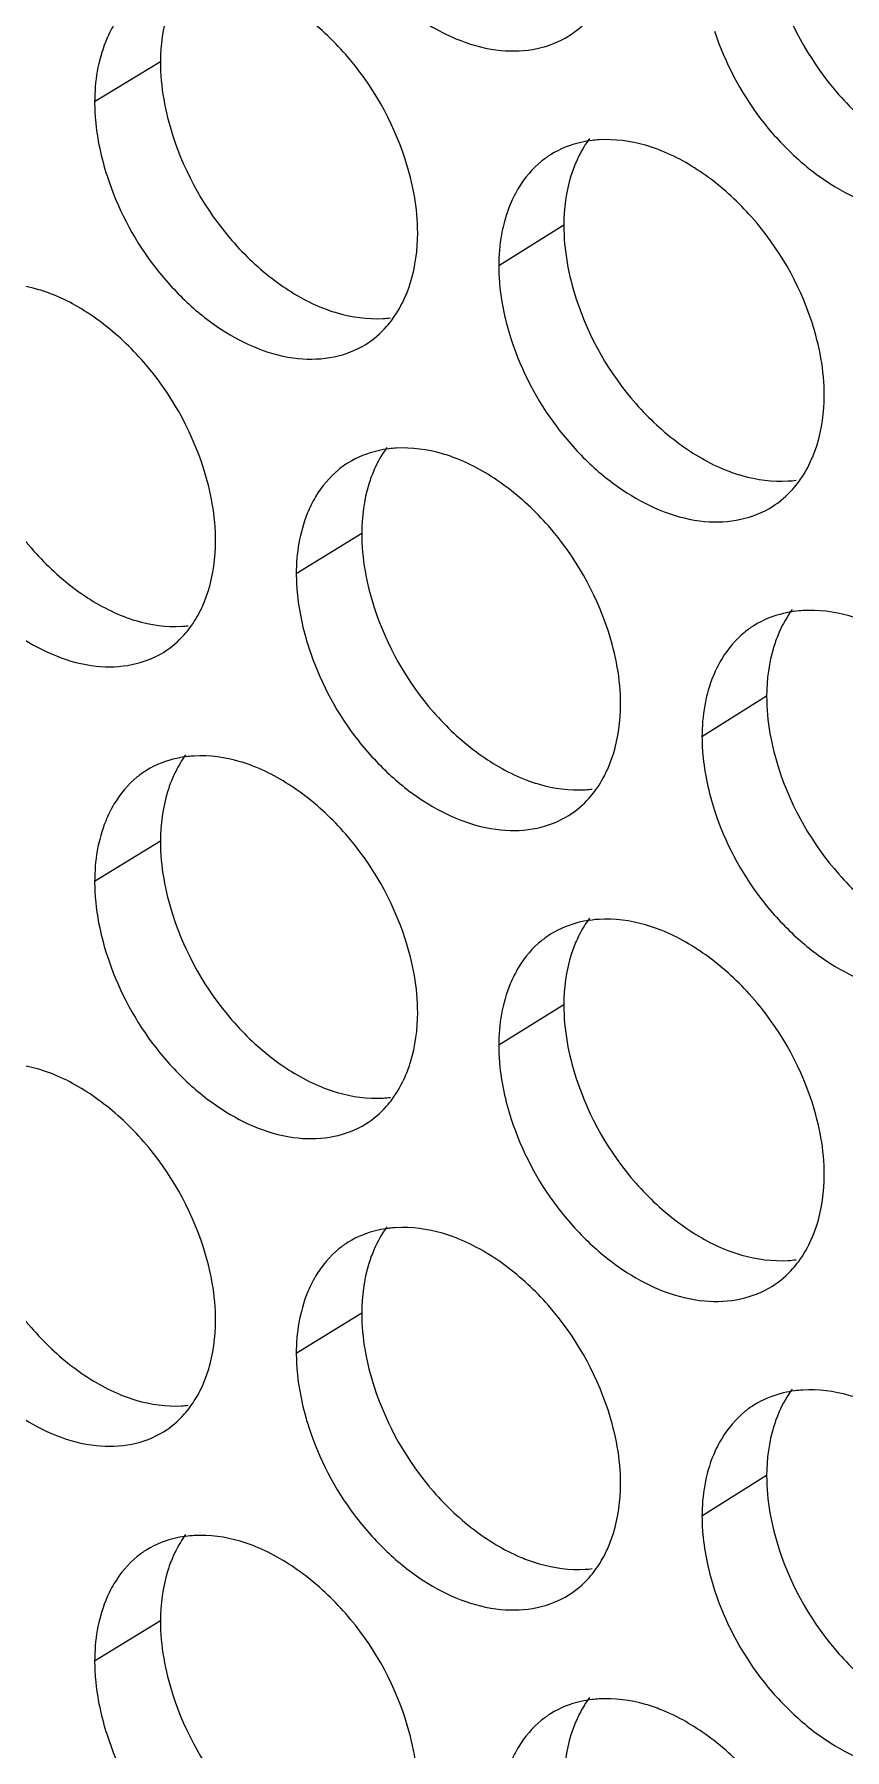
# Model space of a CAD drawing. Header units: millimetres. Extents: x 1177 to 4147, y 93 to 2194.
# Drawn here: x 2623.16 to 2631.35, y 943.65 to 960.98 of the extents above; entities that cross this region are included whole.
import ezdxf

# ---------------------------------------------------------------- set-up
doc = ezdxf.new("R2010")
doc.units = ezdxf.units.MM
doc.header["$LTSCALE"] = 0.1
doc.layers.get('0').update_dxf_attribs({"lineweight": 13})
doc.layers.add('标注', color=251, linetype='Continuous', lineweight=9)

# ---------------------------------------------------------------- blocks, each defined once
blk = doc.blocks.new('02')
at = {"layer": '标注'}
for p, q in [((4518.32, 963.704), (4517.37, 963.124)), ((4524.143, 961.345), (4523.204, 960.76)), ((4521.226, 956.896), (4520.281, 956.314)), ((4527.071, 954.55), (4526.138, 953.963)), ((4518.32, 952.454), (4517.37, 951.874)), ((4518.32, 952.454), (4517.37, 951.874)), ((4524.143, 950.095), (4523.204, 949.51)), ((4524.143, 950.095), (4523.204, 949.51)), ((4521.226, 945.646), (4520.281, 945.064)), ((4527.071, 943.3), (4526.138, 942.713)), ((4518.32, 941.204), (4517.37, 940.624))]:
    blk.add_line(p, q, dxfattribs=at)
for centre, radius, start, end in [((4524.753, 960.885), 1.695, 93.382, 96.8256), ((4521.439, 961.662), 1.666, 273.2354, 276.9082), ((4521.82, 956.451), 1.68, 93.2591, 96.8777), ((4527.279, 959.34), 1.689, 273.4759, 277.4824), ((4527.696, 954.084), 1.703, 93.4995, 97.4403), ((4518.536, 957.211), 1.657, 273.1165, 276.3409), ((4518.899, 952.016), 1.671, 93.1402, 96.3143), ((4518.899, 952.016), 1.671, 93.1402, 96.3143), ((4524.353, 954.876), 1.681, 273.3584, 276.8634), ((4524.753, 949.635), 1.695, 93.382, 96.8256), ((4524.753, 949.635), 1.695, 93.382, 96.8256), ((4521.439, 950.412), 1.666, 273.2354, 276.9082), ((4521.439, 950.412), 1.666, 273.2354, 276.9082), ((4521.82, 945.201), 1.68, 93.2591, 96.8777), ((4527.279, 948.09), 1.689, 273.4759, 277.4824), ((4527.279, 948.09), 1.689, 273.4759, 277.4824), ((4527.696, 942.834), 1.703, 93.4995, 97.4403), ((4518.536, 945.961), 1.657, 273.1165, 276.3409), ((4518.899, 940.766), 1.671, 93.1402, 96.3143), ((4524.353, 943.626), 1.681, 273.3584, 276.8634), ((4524.753, 938.385), 1.695, 93.382, 96.8256)]:
    blk.add_arc(centre, radius, start, end, dxfattribs=at)
for points, knots in [([(4520.461, 966.497), (4520.608, 966.045), (4520.943, 965.399), (4521.57, 964.697), (4522.239, 964.158), (4523.008, 963.836), (4523.752, 963.866), (4524.075, 963.991), (4524.214, 964.077)], [0, 0, 0, 0, 0.284212, 0.425524, 0.560563, 0.797774, 0.901979, 1, 1, 1, 1]), ([(4527.071, 965.8), (4527.071, 965.44), (4527.249, 964.502), (4527.876, 963.41), (4528.704, 962.645), (4529.179, 962.367), (4529.422, 962.271)], [0, 0, 0, 0, 0.243106, 0.633556, 0.824063, 1, 1, 1, 1]), ([(4522.034, 961.23), (4522.034, 961.591), (4521.856, 962.53), (4521.233, 963.623), (4520.411, 964.394), (4519.939, 964.675), (4519.698, 964.773)], [0, 0, 0, 0, 0.243289, 0.634182, 0.824608, 1, 1, 1, 1]), ([(4518.499, 964.626), (4518.469, 964.558), (4518.361, 964.262), (4518.32, 963.944), (4518.32, 963.704)], [0, 0, 0, 0, 0.236109, 1, 1, 1, 1]), ([(4524.214, 964.077), (4524.323, 964.145), (4524.456, 964.26), (4524.565, 964.394), (4524.591, 964.429)], [0, 0, 0, 0, 0.745099, 1, 1, 1, 1]), ([(4517.649, 964.238), (4517.603, 964.161), (4517.433, 963.814), (4517.37, 963.42), (4517.37, 963.124)], [0, 0, 0, 0, 0.233202, 1, 1, 1, 1]), ([(4526.319, 964.147), (4526.467, 963.695), (4526.807, 963.048), (4527.441, 962.349), (4528.118, 961.812), (4528.895, 961.496), (4529.645, 961.534), (4529.97, 961.663), (4530.11, 961.752)], [0, 0, 0, 0, 0.283418, 0.424493, 0.559431, 0.79692, 0.901513, 1, 1, 1, 1]), ([(4518.32, 963.704), (4518.32, 963.344), (4518.495, 962.405), (4519.114, 961.31), (4519.933, 960.538), (4520.403, 960.257), (4520.644, 960.159)], [0, 0, 0, 0, 0.243591, 0.634592, 0.824826, 1, 1, 1, 1]), ([(4517.37, 963.124), (4517.37, 963.037), (4517.387, 962.676), (4517.465, 962.319), (4517.549, 962.057)], [0, 0, 0, 0, 0.23931, 1, 1, 1, 1]), ([(4524.551, 962.568), (4524.497, 962.562), (4524.288, 962.526), (4524.086, 962.447), (4523.953, 962.363)], [0, 0, 0, 0, 0.256955, 1, 1, 1, 1]), ([(4524.514, 962.597), (4524.458, 962.521), (4524.391, 962.412), (4524.337, 962.296), (4524.324, 962.267)], [0, 0, 0, 0, 0.744132, 1, 1, 1, 1]), ([(4525.55, 962.42), (4525.475, 962.45), (4525.187, 962.549), (4524.876, 962.591), (4524.653, 962.577)], [0, 0, 0, 0, 0.265285, 1, 1, 1, 1]), ([(4523.953, 962.363), (4523.907, 962.334), (4523.727, 962.206), (4523.581, 962.033), (4523.494, 961.891)], [0, 0, 0, 0, 0.245938, 1, 1, 1, 1]), ([(4527.903, 958.888), (4527.903, 959.249), (4527.725, 960.188), (4527.096, 961.278), (4526.268, 962.045), (4525.793, 962.323), (4525.55, 962.42)], [0, 0, 0, 0, 0.242965, 0.633489, 0.824097, 1, 1, 1, 1]), ([(4517.549, 962.057), (4517.695, 961.606), (4518.028, 960.96), (4518.651, 960.257), (4519.316, 959.716), (4520.081, 959.391), (4520.822, 959.417), (4521.144, 959.54), (4521.283, 959.626)], [0, 0, 0, 0, 0.284613, 0.426043, 0.561135, 0.798206, 0.902216, 1, 1, 1, 1]), ([(4524.324, 962.267), (4524.294, 962.199), (4524.185, 961.903), (4524.143, 961.585), (4524.143, 961.345)], [0, 0, 0, 0, 0.236404, 1, 1, 1, 1]), ([(4523.494, 961.891), (4523.447, 961.813), (4523.27, 961.462), (4523.204, 961.06), (4523.204, 960.76)], [0, 0, 0, 0, 0.233396, 1, 1, 1, 1]), ([(4524.143, 961.345), (4524.143, 960.984), (4524.32, 960.046), (4524.944, 958.954), (4525.769, 958.186), (4526.243, 957.907), (4526.485, 957.81)], [0, 0, 0, 0, 0.243267, 0.6339, 0.824316, 1, 1, 1, 1]), ([(4521.853, 960.31), (4521.883, 960.378), (4521.992, 960.673), (4522.034, 960.991), (4522.034, 961.23)], [0, 0, 0, 0, 0.236346, 1, 1, 1, 1]), ([(4523.204, 960.76), (4523.204, 960.673), (4523.221, 960.312), (4523.3, 959.955), (4523.385, 959.694)], [0, 0, 0, 0, 0.239387, 1, 1, 1, 1]), ([(4516.789, 960.335), (4516.715, 960.365), (4516.43, 960.466), (4516.123, 960.51), (4515.901, 960.499)], [0, 0, 0, 0, 0.265755, 1, 1, 1, 1]), ([(4519.116, 956.787), (4519.116, 957.148), (4518.939, 958.087), (4518.318, 959.181), (4517.499, 959.954), (4517.029, 960.237), (4516.789, 960.335)], [0, 0, 0, 0, 0.243452, 0.63453, 0.824864, 1, 1, 1, 1]), ([(4520.644, 960.159), (4520.718, 960.129), (4521.004, 960.029), (4521.311, 959.986), (4521.533, 959.999)], [0, 0, 0, 0, 0.265359, 1, 1, 1, 1]), ([(4521.283, 959.626), (4521.395, 959.695), (4521.532, 959.813), (4521.643, 959.951), (4521.669, 959.988)], [0, 0, 0, 0, 0.744745, 1, 1, 1, 1]), ([(4523.385, 959.694), (4523.532, 959.241), (4523.869, 958.595), (4524.5, 957.895), (4525.173, 957.357), (4525.946, 957.037), (4526.693, 957.071), (4527.017, 957.198), (4527.156, 957.286)], [0, 0, 0, 0, 0.283814, 0.425007, 0.559995, 0.797345, 0.901745, 1, 1, 1, 1]), ([(4515.425, 959.27), (4515.425, 958.909), (4515.6, 957.97), (4516.216, 956.874), (4517.032, 956.1), (4517.5, 955.817), (4517.74, 955.719)], [0, 0, 0, 0, 0.243755, 0.63494, 0.825083, 1, 1, 1, 1]), ([(4527.721, 957.967), (4527.752, 958.035), (4527.861, 958.33), (4527.903, 958.648), (4527.903, 958.888)], [0, 0, 0, 0, 0.236641, 1, 1, 1, 1]), ([(4521.619, 958.118), (4521.566, 958.112), (4521.361, 958.077), (4521.163, 957.999), (4521.032, 957.918)], [0, 0, 0, 0, 0.256832, 1, 1, 1, 1]), ([(4522.619, 957.968), (4522.544, 957.998), (4522.257, 958.098), (4521.947, 958.14), (4521.724, 958.128)], [0, 0, 0, 0, 0.26544, 1, 1, 1, 1]), ([(4521.032, 957.918), (4520.984, 957.889), (4520.798, 957.756), (4520.648, 957.575), (4520.56, 957.427)], [0, 0, 0, 0, 0.245581, 1, 1, 1, 1]), ([(4524.963, 954.431), (4524.963, 954.791), (4524.785, 955.73), (4524.159, 956.822), (4523.334, 957.591), (4522.86, 957.871), (4522.619, 957.968)], [0, 0, 0, 0, 0.243126, 0.633835, 0.824352, 1, 1, 1, 1]), ([(4514.648, 957.624), (4514.793, 957.173), (4515.124, 956.527), (4515.744, 955.824), (4516.404, 955.282), (4517.165, 954.953), (4517.903, 954.975), (4518.224, 955.096), (4518.362, 955.181)], [0, 0, 0, 0, 0.285015, 0.426566, 0.56171, 0.798641, 0.902454, 1, 1, 1, 1]), ([(4521.406, 957.818), (4521.376, 957.75), (4521.267, 957.454), (4521.226, 957.136), (4521.226, 956.896)], [0, 0, 0, 0, 0.236256, 1, 1, 1, 1]), ([(4526.485, 957.81), (4526.56, 957.781), (4526.848, 957.682), (4527.158, 957.641), (4527.381, 957.654)], [0, 0, 0, 0, 0.265051, 1, 1, 1, 1]), ([(4527.156, 957.286), (4527.265, 957.355), (4527.399, 957.47), (4527.507, 957.605), (4527.534, 957.641)], [0, 0, 0, 0, 0.745148, 1, 1, 1, 1]), ([(4520.56, 957.427), (4520.514, 957.349), (4520.344, 957.002), (4520.281, 956.609), (4520.281, 956.314)], [0, 0, 0, 0, 0.233434, 1, 1, 1, 1]), ([(4521.226, 956.896), (4521.226, 956.536), (4521.402, 955.597), (4522.024, 954.504), (4522.845, 953.733), (4523.318, 953.453), (4523.559, 953.356)], [0, 0, 0, 0, 0.243429, 0.634245, 0.824571, 1, 1, 1, 1]), ([(4518.936, 955.866), (4518.965, 955.934), (4519.074, 956.229), (4519.116, 956.547), (4519.116, 956.787)], [0, 0, 0, 0, 0.236199, 1, 1, 1, 1]), ([(4520.281, 956.314), (4520.281, 956.227), (4520.299, 955.866), (4520.377, 955.509), (4520.461, 955.247)], [0, 0, 0, 0, 0.239348, 1, 1, 1, 1]), ([(4518.75, 955.541), (4518.805, 955.616), (4518.87, 955.724), (4518.923, 955.837), (4518.936, 955.866)], [0, 0, 0, 0, 0.744058, 1, 1, 1, 1]), ([(4517.74, 955.719), (4517.814, 955.688), (4518.098, 955.588), (4518.405, 955.544), (4518.626, 955.557)], [0, 0, 0, 0, 0.265516, 1, 1, 1, 1]), ([(4527.475, 955.773), (4527.422, 955.766), (4527.215, 955.729), (4527.016, 955.648), (4526.884, 955.565)], [0, 0, 0, 0, 0.256726, 1, 1, 1, 1]), ([(4528.493, 955.629), (4528.417, 955.659), (4528.127, 955.757), (4527.816, 955.798), (4527.592, 955.784)], [0, 0, 0, 0, 0.265131, 1, 1, 1, 1]), ([(4518.362, 955.181), (4518.475, 955.25), (4518.612, 955.367), (4518.723, 955.505), (4518.75, 955.541)], [0, 0, 0, 0, 0.744664, 1, 1, 1, 1]), ([(4526.884, 955.565), (4526.838, 955.536), (4526.659, 955.407), (4526.513, 955.233), (4526.427, 955.091)], [0, 0, 0, 0, 0.246012, 1, 1, 1, 1]), ([(4527.253, 955.473), (4527.223, 955.404), (4527.113, 955.109), (4527.071, 954.79), (4527.071, 954.55)], [0, 0, 0, 0, 0.236551, 1, 1, 1, 1]), ([(4520.461, 955.247), (4520.608, 954.795), (4520.943, 954.149), (4521.57, 953.447), (4522.239, 952.908), (4523.008, 952.586), (4523.752, 952.616), (4524.075, 952.741), (4524.214, 952.827)], [0, 0, 0, 0, 0.284212, 0.425524, 0.560563, 0.797774, 0.901979, 1, 1, 1, 1]), ([(4526.427, 955.091), (4526.379, 955.013), (4526.203, 954.663), (4526.138, 954.263), (4526.138, 953.963)], [0, 0, 0, 0, 0.233654, 1, 1, 1, 1]), ([(4524.782, 953.51), (4524.812, 953.578), (4524.921, 953.873), (4524.963, 954.191), (4524.963, 954.431)], [0, 0, 0, 0, 0.236494, 1, 1, 1, 1]), ([(4527.071, 954.55), (4527.071, 954.19), (4527.249, 953.252), (4527.876, 952.16), (4528.704, 951.395), (4529.179, 951.117), (4529.422, 951.021)], [0, 0, 0, 0, 0.243106, 0.633556, 0.824063, 1, 1, 1, 1]), ([(4526.138, 953.963), (4526.138, 953.877), (4526.155, 953.516), (4526.234, 953.159), (4526.319, 952.897)], [0, 0, 0, 0, 0.239426, 1, 1, 1, 1]), ([(4518.715, 953.677), (4518.662, 953.671), (4518.455, 953.638), (4518.255, 953.561), (4518.122, 953.48)], [0, 0, 0, 0, 0.257038, 1, 1, 1, 1]), ([(4518.715, 953.677), (4518.662, 953.671), (4518.455, 953.638), (4518.255, 953.561), (4518.122, 953.48)], [0, 0, 0, 0, 0.257038, 1, 1, 1, 1]), ([(4518.684, 953.7), (4518.63, 953.625), (4518.565, 953.518), (4518.512, 953.405), (4518.499, 953.376)], [0, 0, 0, 0, 0.744038, 1, 1, 1, 1]), ([(4518.684, 953.7), (4518.63, 953.625), (4518.565, 953.518), (4518.512, 953.405), (4518.499, 953.376)], [0, 0, 0, 0, 0.744038, 1, 1, 1, 1]), ([(4519.698, 953.523), (4519.624, 953.553), (4519.338, 953.654), (4519.03, 953.697), (4518.807, 953.685)], [0, 0, 0, 0, 0.265596, 1, 1, 1, 1]), ([(4519.698, 953.523), (4519.624, 953.553), (4519.338, 953.654), (4519.03, 953.697), (4518.807, 953.685)], [0, 0, 0, 0, 0.265596, 1, 1, 1, 1]), ([(4518.122, 953.48), (4518.074, 953.45), (4517.887, 953.318), (4517.737, 953.137), (4517.649, 952.988)], [0, 0, 0, 0, 0.245477, 1, 1, 1, 1]), ([(4518.122, 953.48), (4518.074, 953.45), (4517.887, 953.318), (4517.737, 953.137), (4517.649, 952.988)], [0, 0, 0, 0, 0.245477, 1, 1, 1, 1]), ([(4518.499, 953.376), (4518.469, 953.308), (4518.361, 953.012), (4518.32, 952.694), (4518.32, 952.454)], [0, 0, 0, 0, 0.236109, 1, 1, 1, 1]), ([(4518.499, 953.376), (4518.469, 953.308), (4518.361, 953.012), (4518.32, 952.694), (4518.32, 952.454)], [0, 0, 0, 0, 0.236109, 1, 1, 1, 1]), ([(4522.034, 949.98), (4522.034, 950.341), (4521.856, 951.28), (4521.233, 952.373), (4520.411, 953.144), (4519.939, 953.425), (4519.698, 953.523)], [0, 0, 0, 0, 0.243289, 0.634182, 0.824608, 1, 1, 1, 1]), ([(4522.034, 949.98), (4522.034, 950.341), (4521.856, 951.28), (4521.233, 952.373), (4520.411, 953.144), (4519.939, 953.425), (4519.698, 953.523)], [0, 0, 0, 0, 0.243289, 0.634182, 0.824608, 1, 1, 1, 1]), ([(4524.591, 953.179), (4524.647, 953.255), (4524.714, 953.364), (4524.769, 953.48), (4524.782, 953.51)], [0, 0, 0, 0, 0.744156, 1, 1, 1, 1]), ([(4523.559, 953.356), (4523.633, 953.326), (4523.92, 953.227), (4524.229, 953.185), (4524.452, 953.198)], [0, 0, 0, 0, 0.265204, 1, 1, 1, 1]), ([(4524.214, 952.827), (4524.323, 952.895), (4524.456, 953.01), (4524.565, 953.144), (4524.591, 953.179)], [0, 0, 0, 0, 0.745099, 1, 1, 1, 1]), ([(4517.649, 952.988), (4517.603, 952.911), (4517.433, 952.564), (4517.37, 952.17), (4517.37, 951.874)], [0, 0, 0, 0, 0.233202, 1, 1, 1, 1]), ([(4517.649, 952.988), (4517.603, 952.911), (4517.433, 952.564), (4517.37, 952.17), (4517.37, 951.874)], [0, 0, 0, 0, 0.233202, 1, 1, 1, 1]), ([(4526.319, 952.897), (4526.467, 952.445), (4526.807, 951.798), (4527.441, 951.099), (4528.118, 950.562), (4528.895, 950.246), (4529.645, 950.284), (4529.97, 950.413), (4530.11, 950.502)], [0, 0, 0, 0, 0.283418, 0.424493, 0.559431, 0.79692, 0.901513, 1, 1, 1, 1]), ([(4518.32, 952.454), (4518.32, 952.094), (4518.495, 951.155), (4519.114, 950.06), (4519.933, 949.288), (4520.403, 949.007), (4520.644, 948.909)], [0, 0, 0, 0, 0.243591, 0.634592, 0.824826, 1, 1, 1, 1]), ([(4518.32, 952.454), (4518.32, 952.094), (4518.495, 951.155), (4519.114, 950.06), (4519.933, 949.288), (4520.403, 949.007), (4520.644, 948.909)], [0, 0, 0, 0, 0.243591, 0.634592, 0.824826, 1, 1, 1, 1]), ([(4517.37, 951.874), (4517.37, 951.787), (4517.387, 951.426), (4517.465, 951.069), (4517.549, 950.807)], [0, 0, 0, 0, 0.23931, 1, 1, 1, 1]), ([(4517.37, 951.874), (4517.37, 951.787), (4517.387, 951.426), (4517.465, 951.069), (4517.549, 950.807)], [0, 0, 0, 0, 0.23931, 1, 1, 1, 1]), ([(4524.551, 951.318), (4524.497, 951.312), (4524.288, 951.276), (4524.086, 951.197), (4523.953, 951.113)], [0, 0, 0, 0, 0.256955, 1, 1, 1, 1]), ([(4524.551, 951.318), (4524.497, 951.312), (4524.288, 951.276), (4524.086, 951.197), (4523.953, 951.113)], [0, 0, 0, 0, 0.256955, 1, 1, 1, 1]), ([(4524.514, 951.347), (4524.458, 951.271), (4524.391, 951.162), (4524.337, 951.046), (4524.324, 951.017)], [0, 0, 0, 0, 0.744132, 1, 1, 1, 1]), ([(4524.514, 951.347), (4524.458, 951.271), (4524.391, 951.162), (4524.337, 951.046), (4524.324, 951.017)], [0, 0, 0, 0, 0.744132, 1, 1, 1, 1]), ([(4525.55, 951.17), (4525.475, 951.2), (4525.187, 951.299), (4524.876, 951.341), (4524.653, 951.327)], [0, 0, 0, 0, 0.265285, 1, 1, 1, 1]), ([(4525.55, 951.17), (4525.475, 951.2), (4525.187, 951.299), (4524.876, 951.341), (4524.653, 951.327)], [0, 0, 0, 0, 0.265285, 1, 1, 1, 1]), ([(4527.903, 947.638), (4527.903, 947.999), (4527.725, 948.938), (4527.096, 950.028), (4526.268, 950.795), (4525.793, 951.073), (4525.55, 951.17)], [0, 0, 0, 0, 0.242965, 0.633489, 0.824097, 1, 1, 1, 1]), ([(4527.903, 947.638), (4527.903, 947.999), (4527.725, 948.938), (4527.096, 950.028), (4526.268, 950.795), (4525.793, 951.073), (4525.55, 951.17)], [0, 0, 0, 0, 0.242965, 0.633489, 0.824097, 1, 1, 1, 1]), ([(4523.953, 951.113), (4523.907, 951.084), (4523.727, 950.956), (4523.581, 950.783), (4523.494, 950.641)], [0, 0, 0, 0, 0.245938, 1, 1, 1, 1]), ([(4523.953, 951.113), (4523.907, 951.084), (4523.727, 950.956), (4523.581, 950.783), (4523.494, 950.641)], [0, 0, 0, 0, 0.245938, 1, 1, 1, 1]), ([(4524.324, 951.017), (4524.294, 950.949), (4524.185, 950.653), (4524.143, 950.335), (4524.143, 950.095)], [0, 0, 0, 0, 0.236404, 1, 1, 1, 1]), ([(4524.324, 951.017), (4524.294, 950.949), (4524.185, 950.653), (4524.143, 950.335), (4524.143, 950.095)], [0, 0, 0, 0, 0.236404, 1, 1, 1, 1]), ([(4517.549, 950.807), (4517.695, 950.356), (4518.028, 949.71), (4518.651, 949.007), (4519.316, 948.466), (4520.081, 948.141), (4520.822, 948.167), (4521.144, 948.29), (4521.283, 948.376)], [0, 0, 0, 0, 0.284613, 0.426043, 0.561135, 0.798206, 0.902216, 1, 1, 1, 1]), ([(4517.549, 950.807), (4517.695, 950.356), (4518.028, 949.71), (4518.651, 949.007), (4519.316, 948.466), (4520.081, 948.141), (4520.822, 948.167), (4521.144, 948.29), (4521.283, 948.376)], [0, 0, 0, 0, 0.284613, 0.426043, 0.561135, 0.798206, 0.902216, 1, 1, 1, 1]), ([(4523.494, 950.641), (4523.447, 950.563), (4523.27, 950.212), (4523.204, 949.81), (4523.204, 949.51)], [0, 0, 0, 0, 0.233396, 1, 1, 1, 1]), ([(4523.494, 950.641), (4523.447, 950.563), (4523.27, 950.212), (4523.204, 949.81), (4523.204, 949.51)], [0, 0, 0, 0, 0.233396, 1, 1, 1, 1]), ([(4521.853, 949.06), (4521.883, 949.128), (4521.992, 949.423), (4522.034, 949.741), (4522.034, 949.98)], [0, 0, 0, 0, 0.236346, 1, 1, 1, 1]), ([(4521.853, 949.06), (4521.883, 949.128), (4521.992, 949.423), (4522.034, 949.741), (4522.034, 949.98)], [0, 0, 0, 0, 0.236346, 1, 1, 1, 1]), ([(4524.143, 950.095), (4524.143, 949.734), (4524.32, 948.796), (4524.944, 947.704), (4525.769, 946.936), (4526.243, 946.657), (4526.485, 946.56)], [0, 0, 0, 0, 0.243267, 0.6339, 0.824316, 1, 1, 1, 1]), ([(4524.143, 950.095), (4524.143, 949.734), (4524.32, 948.796), (4524.944, 947.704), (4525.769, 946.936), (4526.243, 946.657), (4526.485, 946.56)], [0, 0, 0, 0, 0.243267, 0.6339, 0.824316, 1, 1, 1, 1]), ([(4523.204, 949.51), (4523.204, 949.423), (4523.221, 949.062), (4523.3, 948.705), (4523.385, 948.444)], [0, 0, 0, 0, 0.239387, 1, 1, 1, 1]), ([(4523.204, 949.51), (4523.204, 949.423), (4523.221, 949.062), (4523.3, 948.705), (4523.385, 948.444)], [0, 0, 0, 0, 0.239387, 1, 1, 1, 1]), ([(4516.789, 949.085), (4516.715, 949.115), (4516.43, 949.216), (4516.123, 949.26), (4515.901, 949.249)], [0, 0, 0, 0, 0.265755, 1, 1, 1, 1]), ([(4519.116, 945.537), (4519.116, 945.898), (4518.939, 946.837), (4518.318, 947.931), (4517.499, 948.704), (4517.029, 948.987), (4516.789, 949.085)], [0, 0, 0, 0, 0.243452, 0.63453, 0.824864, 1, 1, 1, 1]), ([(4520.644, 948.909), (4520.718, 948.879), (4521.004, 948.779), (4521.311, 948.736), (4521.533, 948.749)], [0, 0, 0, 0, 0.265359, 1, 1, 1, 1]), ([(4520.644, 948.909), (4520.718, 948.879), (4521.004, 948.779), (4521.311, 948.736), (4521.533, 948.749)], [0, 0, 0, 0, 0.265359, 1, 1, 1, 1]), ([(4521.283, 948.376), (4521.395, 948.445), (4521.532, 948.563), (4521.643, 948.701), (4521.669, 948.738)], [0, 0, 0, 0, 0.744745, 1, 1, 1, 1]), ([(4521.283, 948.376), (4521.395, 948.445), (4521.532, 948.563), (4521.643, 948.701), (4521.669, 948.738)], [0, 0, 0, 0, 0.744745, 1, 1, 1, 1]), ([(4523.385, 948.444), (4523.532, 947.991), (4523.869, 947.345), (4524.5, 946.645), (4525.173, 946.107), (4525.946, 945.787), (4526.693, 945.821), (4527.017, 945.948), (4527.156, 946.036)], [0, 0, 0, 0, 0.283814, 0.425007, 0.559995, 0.797345, 0.901745, 1, 1, 1, 1]), ([(4523.385, 948.444), (4523.532, 947.991), (4523.869, 947.345), (4524.5, 946.645), (4525.173, 946.107), (4525.946, 945.787), (4526.693, 945.821), (4527.017, 945.948), (4527.156, 946.036)], [0, 0, 0, 0, 0.283814, 0.425007, 0.559995, 0.797345, 0.901745, 1, 1, 1, 1]), ([(4515.425, 948.02), (4515.425, 947.659), (4515.6, 946.72), (4516.216, 945.624), (4517.032, 944.85), (4517.5, 944.567), (4517.74, 944.469)], [0, 0, 0, 0, 0.243755, 0.63494, 0.825083, 1, 1, 1, 1]), ([(4527.721, 946.717), (4527.752, 946.785), (4527.861, 947.08), (4527.903, 947.398), (4527.903, 947.638)], [0, 0, 0, 0, 0.236641, 1, 1, 1, 1]), ([(4527.721, 946.717), (4527.752, 946.785), (4527.861, 947.08), (4527.903, 947.398), (4527.903, 947.638)], [0, 0, 0, 0, 0.236641, 1, 1, 1, 1]), ([(4521.619, 946.868), (4521.566, 946.862), (4521.361, 946.827), (4521.163, 946.749), (4521.032, 946.668)], [0, 0, 0, 0, 0.256832, 1, 1, 1, 1]), ([(4522.619, 946.718), (4522.544, 946.748), (4522.257, 946.848), (4521.947, 946.89), (4521.724, 946.878)], [0, 0, 0, 0, 0.26544, 1, 1, 1, 1]), ([(4524.963, 943.181), (4524.963, 943.541), (4524.785, 944.48), (4524.159, 945.572), (4523.334, 946.341), (4522.86, 946.621), (4522.619, 946.718)], [0, 0, 0, 0, 0.243126, 0.633835, 0.824352, 1, 1, 1, 1]), ([(4521.032, 946.668), (4520.984, 946.639), (4520.798, 946.506), (4520.648, 946.325), (4520.56, 946.177)], [0, 0, 0, 0, 0.245581, 1, 1, 1, 1]), ([(4521.406, 946.568), (4521.376, 946.5), (4521.267, 946.204), (4521.226, 945.886), (4521.226, 945.646)], [0, 0, 0, 0, 0.236256, 1, 1, 1, 1]), ([(4526.485, 946.56), (4526.56, 946.531), (4526.848, 946.432), (4527.158, 946.391), (4527.381, 946.404)], [0, 0, 0, 0, 0.265051, 1, 1, 1, 1]), ([(4526.485, 946.56), (4526.56, 946.531), (4526.848, 946.432), (4527.158, 946.391), (4527.381, 946.404)], [0, 0, 0, 0, 0.265051, 1, 1, 1, 1]), ([(4514.648, 946.374), (4514.793, 945.923), (4515.124, 945.277), (4515.744, 944.574), (4516.404, 944.032), (4517.165, 943.703), (4517.903, 943.725), (4518.224, 943.846), (4518.362, 943.931)], [0, 0, 0, 0, 0.285015, 0.426566, 0.56171, 0.798641, 0.902454, 1, 1, 1, 1]), ([(4527.156, 946.036), (4527.265, 946.105), (4527.399, 946.22), (4527.507, 946.355), (4527.534, 946.391)], [0, 0, 0, 0, 0.745148, 1, 1, 1, 1]), ([(4527.156, 946.036), (4527.265, 946.105), (4527.399, 946.22), (4527.507, 946.355), (4527.534, 946.391)], [0, 0, 0, 0, 0.745148, 1, 1, 1, 1]), ([(4520.56, 946.177), (4520.514, 946.099), (4520.344, 945.752), (4520.281, 945.359), (4520.281, 945.064)], [0, 0, 0, 0, 0.233434, 1, 1, 1, 1]), ([(4518.936, 944.616), (4518.965, 944.684), (4519.074, 944.979), (4519.116, 945.297), (4519.116, 945.537)], [0, 0, 0, 0, 0.236199, 1, 1, 1, 1]), ([(4521.226, 945.646), (4521.226, 945.286), (4521.402, 944.347), (4522.024, 943.254), (4522.845, 942.483), (4523.318, 942.203), (4523.559, 942.106)], [0, 0, 0, 0, 0.243429, 0.634245, 0.824571, 1, 1, 1, 1]), ([(4520.281, 945.064), (4520.281, 944.977), (4520.299, 944.616), (4520.377, 944.259), (4520.461, 943.997)], [0, 0, 0, 0, 0.239348, 1, 1, 1, 1]), ([(4517.74, 944.469), (4517.814, 944.438), (4518.098, 944.338), (4518.405, 944.294), (4518.626, 944.307)], [0, 0, 0, 0, 0.265516, 1, 1, 1, 1]), ([(4518.75, 944.291), (4518.805, 944.366), (4518.87, 944.474), (4518.923, 944.587), (4518.936, 944.616)], [0, 0, 0, 0, 0.744058, 1, 1, 1, 1]), ([(4527.475, 944.523), (4527.422, 944.516), (4527.215, 944.479), (4527.016, 944.398), (4526.884, 944.315)], [0, 0, 0, 0, 0.256726, 1, 1, 1, 1]), ([(4528.493, 944.379), (4528.417, 944.409), (4528.127, 944.507), (4527.816, 944.548), (4527.592, 944.534)], [0, 0, 0, 0, 0.265131, 1, 1, 1, 1]), ([(4518.362, 943.931), (4518.475, 944), (4518.612, 944.117), (4518.723, 944.255), (4518.75, 944.291)], [0, 0, 0, 0, 0.744664, 1, 1, 1, 1]), ([(4526.884, 944.315), (4526.838, 944.286), (4526.659, 944.157), (4526.513, 943.983), (4526.427, 943.841)], [0, 0, 0, 0, 0.246012, 1, 1, 1, 1]), ([(4527.253, 944.223), (4527.223, 944.154), (4527.113, 943.859), (4527.071, 943.54), (4527.071, 943.3)], [0, 0, 0, 0, 0.236551, 1, 1, 1, 1]), ([(4520.461, 943.997), (4520.608, 943.545), (4520.943, 942.899), (4521.57, 942.197), (4522.239, 941.658), (4523.008, 941.336), (4523.752, 941.366), (4524.075, 941.491), (4524.214, 941.577)], [0, 0, 0, 0, 0.284212, 0.425524, 0.560563, 0.797774, 0.901979, 1, 1, 1, 1]), ([(4526.427, 943.841), (4526.379, 943.763), (4526.203, 943.413), (4526.138, 943.013), (4526.138, 942.713)], [0, 0, 0, 0, 0.233654, 1, 1, 1, 1]), ([(4527.071, 943.3), (4527.071, 942.94), (4527.249, 942.002), (4527.876, 940.91), (4528.704, 940.145), (4529.179, 939.867), (4529.422, 939.771)], [0, 0, 0, 0, 0.243106, 0.633556, 0.824063, 1, 1, 1, 1]), ([(4524.782, 942.26), (4524.812, 942.328), (4524.921, 942.623), (4524.963, 942.941), (4524.963, 943.181)], [0, 0, 0, 0, 0.236494, 1, 1, 1, 1]), ([(4526.138, 942.713), (4526.138, 942.627), (4526.155, 942.266), (4526.234, 941.909), (4526.319, 941.647)], [0, 0, 0, 0, 0.239426, 1, 1, 1, 1]), ([(4518.122, 942.23), (4518.074, 942.2), (4517.887, 942.068), (4517.737, 941.887), (4517.649, 941.738)], [0, 0, 0, 0, 0.245477, 1, 1, 1, 1]), ([(4518.715, 942.427), (4518.662, 942.421), (4518.455, 942.388), (4518.255, 942.311), (4518.122, 942.23)], [0, 0, 0, 0, 0.257038, 1, 1, 1, 1]), ([(4518.684, 942.45), (4518.63, 942.375), (4518.565, 942.268), (4518.512, 942.155), (4518.499, 942.126)], [0, 0, 0, 0, 0.744038, 1, 1, 1, 1]), ([(4519.698, 942.273), (4519.624, 942.303), (4519.338, 942.404), (4519.03, 942.447), (4518.807, 942.435)], [0, 0, 0, 0, 0.265596, 1, 1, 1, 1]), ([(4522.034, 938.73), (4522.034, 939.091), (4521.856, 940.03), (4521.233, 941.123), (4520.411, 941.894), (4519.939, 942.175), (4519.698, 942.273)], [0, 0, 0, 0, 0.243289, 0.634182, 0.824608, 1, 1, 1, 1]), ([(4524.591, 941.929), (4524.647, 942.005), (4524.714, 942.114), (4524.769, 942.23), (4524.782, 942.26)], [0, 0, 0, 0, 0.744156, 1, 1, 1, 1]), ([(4518.499, 942.126), (4518.469, 942.058), (4518.361, 941.762), (4518.32, 941.444), (4518.32, 941.204)], [0, 0, 0, 0, 0.236109, 1, 1, 1, 1]), ([(4523.559, 942.106), (4523.633, 942.076), (4523.92, 941.977), (4524.229, 941.935), (4524.452, 941.948)], [0, 0, 0, 0, 0.265204, 1, 1, 1, 1]), ([(4517.649, 941.738), (4517.603, 941.661), (4517.433, 941.314), (4517.37, 940.92), (4517.37, 940.624)], [0, 0, 0, 0, 0.233202, 1, 1, 1, 1]), ([(4524.214, 941.577), (4524.323, 941.645), (4524.456, 941.76), (4524.565, 941.894), (4524.591, 941.929)], [0, 0, 0, 0, 0.745099, 1, 1, 1, 1]), ([(4526.319, 941.647), (4526.467, 941.195), (4526.807, 940.548), (4527.441, 939.849), (4528.118, 939.312), (4528.895, 938.996), (4529.645, 939.034), (4529.97, 939.163), (4530.11, 939.252)], [0, 0, 0, 0, 0.283418, 0.424493, 0.559431, 0.79692, 0.901513, 1, 1, 1, 1]), ([(4518.32, 941.204), (4518.32, 940.844), (4518.495, 939.905), (4519.114, 938.81), (4519.933, 938.038), (4520.403, 937.757), (4520.644, 937.659)], [0, 0, 0, 0, 0.243591, 0.634592, 0.824826, 1, 1, 1, 1]), ([(4517.37, 940.624), (4517.37, 940.537), (4517.387, 940.176), (4517.465, 939.819), (4517.549, 939.557)], [0, 0, 0, 0, 0.23931, 1, 1, 1, 1]), ([(4524.551, 940.068), (4524.497, 940.062), (4524.288, 940.026), (4524.086, 939.947), (4523.953, 939.863)], [0, 0, 0, 0, 0.256955, 1, 1, 1, 1]), ([(4524.514, 940.097), (4524.458, 940.021), (4524.391, 939.912), (4524.337, 939.796), (4524.324, 939.767)], [0, 0, 0, 0, 0.744132, 1, 1, 1, 1]), ([(4525.55, 939.92), (4525.475, 939.95), (4525.187, 940.049), (4524.876, 940.091), (4524.653, 940.077)], [0, 0, 0, 0, 0.265285, 1, 1, 1, 1]), ([(4523.953, 939.863), (4523.907, 939.834), (4523.727, 939.706), (4523.581, 939.533), (4523.494, 939.391)], [0, 0, 0, 0, 0.245938, 1, 1, 1, 1]), ([(4524.324, 939.767), (4524.294, 939.699), (4524.185, 939.403), (4524.143, 939.085), (4524.143, 938.845)], [0, 0, 0, 0, 0.236404, 1, 1, 1, 1]), ([(4527.903, 936.388), (4527.903, 936.749), (4527.725, 937.688), (4527.096, 938.778), (4526.268, 939.545), (4525.793, 939.823), (4525.55, 939.92)], [0, 0, 0, 0, 0.242965, 0.633489, 0.824097, 1, 1, 1, 1]), ([(4517.549, 939.557), (4517.695, 939.106), (4518.028, 938.46), (4518.651, 937.757), (4519.316, 937.216), (4520.081, 936.891), (4520.822, 936.917), (4521.144, 937.04), (4521.283, 937.126)], [0, 0, 0, 0, 0.284613, 0.426043, 0.561135, 0.798206, 0.902216, 1, 1, 1, 1]), ([(4523.494, 939.391), (4523.447, 939.313), (4523.27, 938.962), (4523.204, 938.56), (4523.204, 938.26)], [0, 0, 0, 0, 0.233396, 1, 1, 1, 1])]:
    blk.add_open_spline(points, degree=3, knots=knots, dxfattribs=at)
for points in [[(4521.669, 959.988), (4521.742, 960.088), (4521.804, 960.197), (4521.853, 960.31)], [(4521.589, 958.139), (4521.516, 958.039), (4521.455, 957.931), (4521.406, 957.818)], [(4527.534, 957.641), (4527.608, 957.742), (4527.671, 957.852), (4527.721, 957.967)], [(4527.44, 955.798), (4527.365, 955.697), (4527.303, 955.587), (4527.253, 955.473)], [(4521.669, 948.738), (4521.742, 948.838), (4521.804, 948.947), (4521.853, 949.06)], [(4521.669, 948.738), (4521.742, 948.838), (4521.804, 948.947), (4521.853, 949.06)], [(4521.589, 946.889), (4521.516, 946.789), (4521.455, 946.681), (4521.406, 946.568)], [(4527.534, 946.391), (4527.608, 946.492), (4527.671, 946.602), (4527.721, 946.717)], [(4527.534, 946.391), (4527.608, 946.492), (4527.671, 946.602), (4527.721, 946.717)], [(4527.44, 944.548), (4527.365, 944.447), (4527.303, 944.337), (4527.253, 944.223)]]:
    blk.add_open_spline(points, degree=3, dxfattribs=at)

msp = doc.modelspace()

# ---------------------------------------------------------------- block references
at = {"xscale": 0.7, "yscale": 0.7, "zscale": 0.7}
msp.add_blockref('02', (-538.391, 286.112), dxfattribs=at)

doc.saveas('drawing.dxf')
